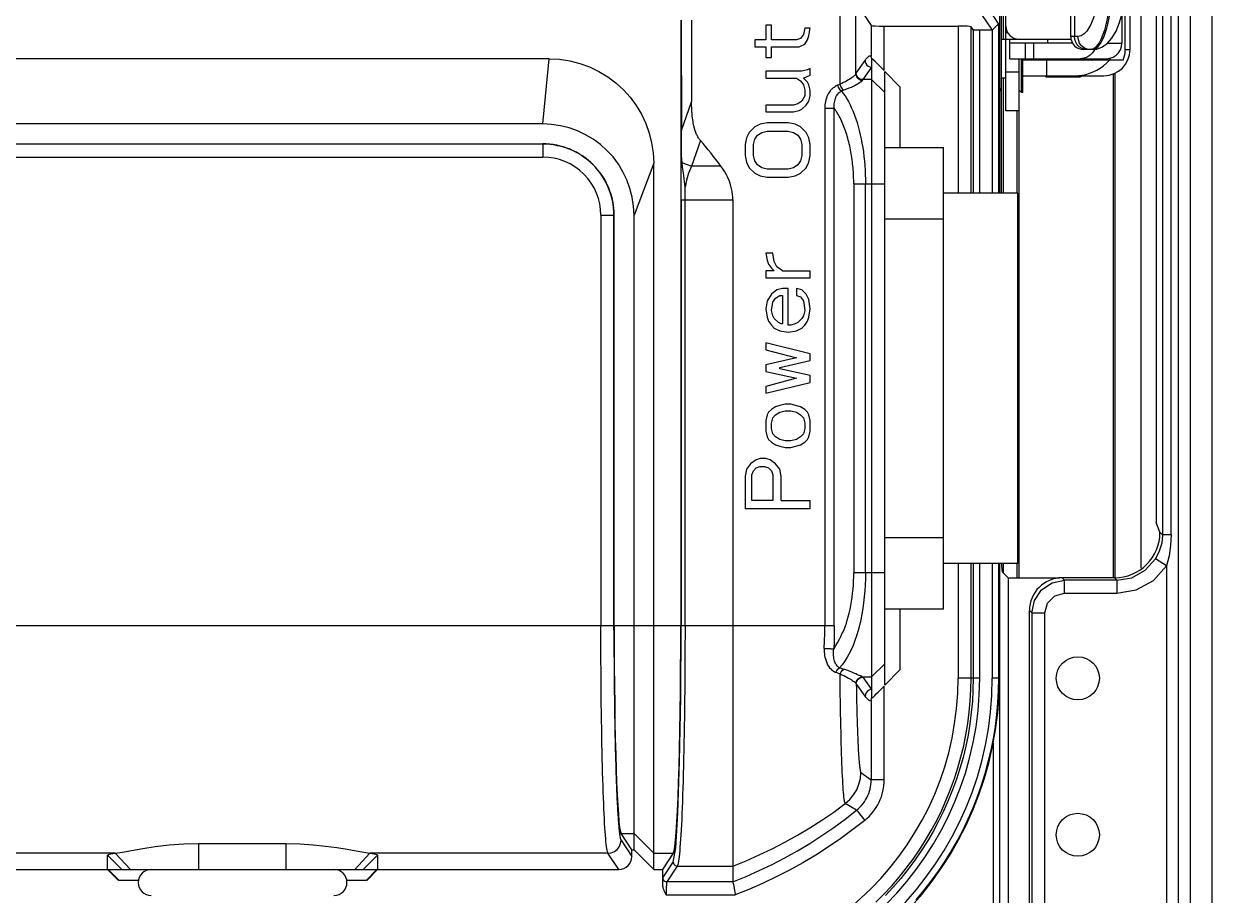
# Model space of a CAD drawing. Header units: millimetres. Extents: x -3132 to 28633, y 682 to 5849.
# Drawn here: x 23794.1 to 23885.2, y 4891.1 to 4957.9 of the extents above; entities that cross this region are included whole.
import ezdxf

# ---------------------------------------------------------------- set-up
doc = ezdxf.new("R2010")
doc.units = ezdxf.units.MM

# ---------------------------------------------------------------- blocks, each defined once
blk = doc.blocks.new('gf')
at = {"linetype": 'Continuous'}
for p, q in [((20080.509, 5019.862), (20080.509, 5447.259)), ((20081.425, 5018.821), (20081.425, 5447.259)), ((20083.092, 5019.82), (20083.092, 5447.259)), ((20054.561, 5432.418), (20054.561, 5125.971)), ((20055.786, 5126.778), (20055.787, 5399.762)), ((20077.651, 5088.886), (20077.651, 5156.371)), ((20067.287, 5123.934), (20067.287, 5152.934)), ((20078.792, 5152.97), (20078.792, 5092.379)), ((20079.28, 5152.97), (20079.28, 5091.445)), ((20079.936, 5091.445), (20079.936, 5152.97)), ((20076.426, 5128.634), (20076.426, 5148.234)), ((20072.249, 5129.634), (20072.249, 5147.234)), ((20072.546, 5147.234), (20072.546, 5129.634)), ((20066.792, 5132.669), (20066.792, 5117.634)), ((20067.098, 5129.434), (20067.098, 5132.669)), ((20066.738, 5130.596), (20065.919, 5131.826)), ((20066.931, 5132.434), (20066.931, 5117.634)), ((20076.792, 5128.634), (20076.792, 5131.634)), ((20042.37, 5130.88), (20042.37, 5084.451)), ((20042.409, 5130.88), (20042.421, 5122.443)), ((20043.195, 5130.88), (20043.195, 5124.62)), ((20056.398, 5131.325), (20056.959, 5130.485)), ((20065.419, 5131.325), (20066.231, 5130.129)), ((20076.17, 5131.363), (20076.17, 5129.134)), ((20049.314, 5130.518), (20048.888, 5130.518)), ((20048.888, 5130.518), (20048.888, 5129.372)), ((20049.314, 5129.372), (20049.314, 5130.518)), ((20051.867, 5130.309), (20051.76, 5129.788)), ((20051.867, 5130.309), (20052.292, 5130.309)), ((20052.186, 5129.684), (20052.292, 5130.309)), ((20056.959, 5130.485), (20056.959, 5128.137)), ((20057.958, 5130.434), (20063.617, 5130.434)), ((20057.958, 5127.021), (20057.958, 5130.434)), ((20063.617, 5130.434), (20063.617, 5117.634)), ((20064.775, 5130.146), (20064.616, 5130.384)), ((20064.616, 5117.634), (20064.616, 5130.384)), ((20064.775, 5130.146), (20064.775, 5117.634)), ((20065.008, 5130.124), (20064.969, 5130.125)), ((20065.048, 5130.123), (20065.008, 5130.124)), ((20065.091, 5130.122), (20065.048, 5130.123)), ((20065.136, 5130.121), (20065.091, 5130.122)), ((20065.182, 5130.12), (20065.136, 5130.121)), ((20065.228, 5130.12), (20065.182, 5130.12)), ((20066.231, 5130.12), (20065.228, 5130.12)), ((20065.275, 5117.634), (20065.275, 5130.12)), ((20066.287, 5130.184), (20066.231, 5130.129)), ((20066.231, 5130.129), (20066.233, 5117.634)), ((20066.341, 5130.238), (20066.287, 5130.184)), ((20066.394, 5130.289), (20066.341, 5130.238)), ((20066.443, 5130.337), (20066.394, 5130.289)), ((20066.489, 5130.381), (20066.443, 5130.337)), ((20066.53, 5130.42), (20066.489, 5130.381)), ((20066.567, 5130.455), (20066.53, 5130.42)), ((20066.739, 5117.634), (20066.739, 5130.596)), ((20067.287, 5129.934), (20067.428, 5129.934)), ((20048.888, 5129.372), (20048.037, 5129.372)), ((20048.037, 5129.372), (20048.037, 5128.851)), ((20051.228, 5129.372), (20049.314, 5129.372)), ((20051.548, 5129.476), (20051.228, 5129.372)), ((20051.441, 5128.851), (20051.867, 5129.059)), ((20051.76, 5129.788), (20051.548, 5129.476)), ((20051.867, 5129.059), (20052.079, 5129.372)), ((20052.079, 5129.372), (20052.186, 5129.684)), ((20066.937, 5129.434), (20072.267, 5129.434)), ((20067.587, 5127.934), (20067.587, 5129.434)), ((20072.39, 5129.134), (20067.587, 5129.134)), ((20068.787, 5127.934), (20068.787, 5129.134)), ((20069.393, 5129.134), (20069.393, 5127.934)), ((20070.476, 5129.434), (20070.476, 5129.134)), ((20072.805, 5129.634), (20072.249, 5129.634)), ((20075.077, 5129.134), (20076.17, 5129.134)), ((20048.037, 5128.851), (20048.888, 5128.851)), ((20048.888, 5128.851), (20048.888, 5128.018)), ((20048.888, 5128.018), (20049.314, 5128.018)), ((20049.314, 5128.851), (20051.441, 5128.851)), ((20049.314, 5128.018), (20049.314, 5128.851)), ((20073.885, 5128.634), (20073.249, 5128.634)), ((20073.48, 5128.634), (20073.272, 5128.659)), ((20073.992, 5128.703), (20073.739, 5128.634)), ((20076.426, 5128.634), (20076.792, 5128.634)), ((20032.292, 5127.934), (19985.292, 5127.934)), ((20031.792, 5122.934), (20032.292, 5127.934)), ((20052.292, 5127.184), (20052.079, 5127.08)), ((20052.292, 5126.663), (20052.292, 5127.184)), ((20055.808, 5126.832), (20056.493, 5127.798)), ((20056.992, 5127.299), (20056.308, 5126.333)), ((20056.992, 5127.968), (20056.992, 5078.901)), ((20067.587, 5127.934), (20074.985, 5127.934)), ((20068.287, 5123.934), (20068.287, 5127.934)), ((20068.487, 5125.334), (20068.487, 5127.934)), ((20068.587, 5125.334), (20068.587, 5127.934)), ((20076.261, 5127.834), (20068.587, 5127.834)), ((20070.407, 5126.634), (20070.407, 5127.834)), ((20070.476, 5127.934), (20070.476, 5127.834)), ((20072.876, 5127.934), (20072.876, 5127.834)), ((20075.241, 5127.964), (20075.241, 5127.834)), ((20051.654, 5126.976), (20048.888, 5126.976)), ((20048.888, 5126.976), (20048.888, 5126.455)), ((20048.888, 5126.455), (20051.228, 5126.455)), ((20051.228, 5126.455), (20051.548, 5126.247)), ((20051.548, 5126.247), (20051.76, 5125.934)), ((20052.079, 5127.08), (20051.654, 5126.976)), ((20051.76, 5126.455), (20052.292, 5126.663)), ((20052.079, 5126.143), (20051.76, 5126.455)), ((20056.992, 5126.333), (20056.308, 5126.333)), ((20057.992, 5125.334), (20056.992, 5126.333)), ((20059.153, 5125.791), (20057.992, 5126.954)), ((20057.992, 5079.915), (20057.992, 5126.954)), ((20067.287, 5126.434), (20066.937, 5126.434)), ((20067.098, 5117.634), (20067.098, 5126.434)), ((20067.287, 5126.934), (20068.287, 5126.934)), ((20068.587, 5126.634), (20074.792, 5126.634)), ((20070.376, 5126.534), (20072.976, 5126.534)), ((20075.512, 5126.781), (20075.512, 5088.138)), ((20075.655, 5088.138), (20075.655, 5126.83)), ((20051.76, 5125.934), (20051.867, 5125.518)), ((20051.867, 5125.518), (20051.867, 5125.101)), ((20052.186, 5125.934), (20052.079, 5126.143)), ((20052.292, 5125.518), (20052.186, 5125.934)), ((20052.292, 5125.101), (20052.292, 5125.518)), ((20054.386, 5125.906), (20054.561, 5125.971)), ((20054.856, 5125.522), (20054.679, 5125.461)), ((20059.153, 5125.791), (20059.153, 5121.134)), ((20066.792, 5125.934), (20066.809, 5125.452)), ((20066.809, 5117.634), (20066.809, 5125.452)), ((20068.487, 5125.334), (20068.288, 5125.535)), ((20068.587, 5125.334), (20068.487, 5125.334)), ((20042.421, 5122.443), (20043.195, 5124.62)), ((20051.016, 5124.372), (20048.888, 5124.372)), ((20048.888, 5124.372), (20048.888, 5123.851)), ((20051.335, 5124.476), (20051.016, 5124.372)), ((20051.654, 5124.684), (20051.335, 5124.476)), ((20051.867, 5125.101), (20051.654, 5124.684)), ((20051.654, 5124.059), (20051.973, 5124.372)), ((20051.973, 5124.372), (20052.186, 5124.684)), ((20052.186, 5124.684), (20052.292, 5125.101)), ((20048.888, 5123.851), (20051.016, 5123.851)), ((20051.016, 5123.851), (20051.441, 5123.955)), ((20051.441, 5123.955), (20051.654, 5124.059)), ((20053.401, 5124.141), (20054.131, 5124.141)), ((20053.401, 5124.141), (20053.401, 5084.451)), ((20054.131, 5084.451), (20054.131, 5124.141)), ((20068.287, 5123.934), (20067.287, 5123.934)), ((20068.152, 5117.634), (20068.152, 5123.934)), ((20068.286, 5088.099), (20068.286, 5123.934)), ((20031.792, 5122.934), (19985.792, 5122.934)), ((20048.037, 5122.705), (20047.611, 5122.288)), ((20048.462, 5122.913), (20048.037, 5122.705)), ((20048.994, 5123.018), (20048.462, 5122.913)), ((20050.59, 5123.018), (20048.994, 5123.018)), ((20051.122, 5122.913), (20050.59, 5123.018)), ((20051.548, 5122.705), (20051.122, 5122.913)), ((20051.973, 5122.288), (20051.548, 5122.705)), ((20043.876, 5121.655), (20043.184, 5119.706)), ((20047.399, 5121.872), (20047.292, 5121.351)), ((20047.611, 5122.288), (20047.399, 5121.872)), ((20047.931, 5121.351), (20048.037, 5121.768)), ((20048.037, 5121.768), (20048.25, 5122.08)), ((20048.25, 5122.08), (20048.569, 5122.288)), ((20048.569, 5122.288), (20048.994, 5122.393)), ((20048.994, 5122.393), (20050.59, 5122.393)), ((20050.59, 5122.393), (20051.016, 5122.288)), ((20051.016, 5122.288), (20051.335, 5122.08)), ((20051.335, 5122.08), (20051.548, 5121.768)), ((20051.548, 5121.768), (20051.654, 5121.351)), ((20052.186, 5121.872), (20051.973, 5122.288)), ((20052.292, 5121.351), (20052.186, 5121.872)), ((20031.792, 5121.388), (19985.792, 5121.388)), ((20031.792, 5121.407), (20031.792, 5120.388)), ((20047.292, 5121.351), (20047.292, 5120.518)), ((20047.931, 5120.518), (20047.931, 5121.351)), ((20051.654, 5121.351), (20051.654, 5120.518)), ((20052.292, 5120.518), (20052.292, 5121.351)), ((20057.992, 5121.134), (20062.492, 5121.134)), ((20062.492, 5085.734), (20062.492, 5121.134)), ((19985.792, 5120.388), (20031.792, 5120.388)), ((20040.292, 5119.934), (20038.792, 5115.934)), ((20040.292, 5065.779), (20040.292, 5119.934)), ((20047.292, 5120.518), (20047.399, 5119.997)), ((20047.399, 5119.997), (20047.611, 5119.58)), ((20048.037, 5120.101), (20047.931, 5120.518)), ((20048.25, 5119.788), (20048.037, 5120.101)), ((20051.548, 5120.101), (20051.335, 5119.788)), ((20051.654, 5120.518), (20051.548, 5120.101)), ((20051.973, 5119.58), (20052.186, 5119.997)), ((20052.186, 5119.997), (20052.292, 5120.518)), ((20045.445, 5119.706), (20043.184, 5119.706)), ((20047.611, 5119.58), (20048.037, 5119.163)), ((20048.037, 5119.163), (20048.462, 5118.955)), ((20048.569, 5119.58), (20048.25, 5119.788)), ((20048.462, 5118.955), (20048.994, 5118.851)), ((20048.994, 5119.476), (20048.569, 5119.58)), ((20050.59, 5119.476), (20048.994, 5119.476)), ((20051.016, 5119.58), (20050.59, 5119.476)), ((20050.59, 5118.851), (20051.122, 5118.955)), ((20051.335, 5119.788), (20051.016, 5119.58)), ((20051.122, 5118.955), (20051.548, 5119.163)), ((20051.548, 5119.163), (20051.973, 5119.58)), ((20048.994, 5118.851), (20050.59, 5118.851)), ((20055.621, 5118.343), (20057.992, 5118.343)), ((20055.621, 5118.343), (20055.621, 5088.526)), ((20056.521, 5088.526), (20056.521, 5118.343)), ((20042.394, 5117.118), (20046.356, 5117.118)), ((20042.394, 5117.118), (20042.394, 5084.451)), ((20042.694, 5084.451), (20042.694, 5117.118)), ((20046.356, 5117.118), (20046.356, 5064.827)), ((20068.192, 5117.634), (20062.492, 5117.634)), ((20068.192, 5089.234), (20068.192, 5117.634)), ((20036.246, 5115.934), (20037.246, 5115.934)), ((20036.246, 5115.934), (20036.246, 5084.451)), ((20037.246, 5115.934), (20037.264, 5115.934)), ((20037.246, 5084.13), (20037.246, 5115.934)), ((20037.264, 5084.451), (20037.264, 5115.934)), ((20038.792, 5067.281), (20038.792, 5115.934)), ((20062.492, 5115.634), (20057.992, 5115.634)), ((20049.42, 5113.018), (20048.888, 5113.018)), ((20048.888, 5113.018), (20048.994, 5112.497)), ((20049.526, 5112.393), (20049.42, 5113.018)), ((20049.526, 5111.663), (20048.888, 5111.663)), ((20048.888, 5111.663), (20048.888, 5111.143)), ((20048.994, 5112.497), (20049.101, 5112.184)), ((20049.101, 5112.184), (20049.314, 5111.872)), ((20049.314, 5111.872), (20049.526, 5111.663)), ((20049.739, 5111.976), (20049.526, 5112.393)), ((20050.165, 5111.663), (20049.739, 5111.976)), ((20050.165, 5111.663), (20052.292, 5111.663)), ((20052.292, 5111.143), (20052.292, 5111.663)), ((20048.888, 5111.143), (20052.292, 5111.143)), ((20049.314, 5109.893), (20048.994, 5109.372)), ((20049.739, 5110.205), (20049.314, 5109.893)), ((20049.633, 5109.58), (20049.952, 5109.788)), ((20050.165, 5110.309), (20049.739, 5110.205)), ((20049.952, 5109.788), (20050.165, 5109.788)), ((20050.59, 5110.309), (20050.165, 5110.309)), ((20050.165, 5109.788), (20050.165, 5107.601)), ((20050.59, 5107.497), (20050.59, 5110.309)), ((20051.654, 5110.205), (20051.228, 5110.309)), ((20051.228, 5110.309), (20051.228, 5109.788)), ((20051.228, 5109.788), (20051.548, 5109.684)), ((20051.973, 5109.893), (20051.654, 5110.205)), ((20052.186, 5109.476), (20051.973, 5109.893)), ((20048.994, 5109.372), (20048.888, 5108.747)), ((20049.314, 5108.643), (20049.42, 5109.268)), ((20049.42, 5109.268), (20049.633, 5109.58)), ((20051.548, 5109.684), (20051.76, 5109.372)), ((20051.76, 5109.372), (20051.867, 5108.643)), ((20052.292, 5108.747), (20052.186, 5109.476)), ((20048.888, 5108.747), (20048.994, 5108.122)), ((20048.994, 5108.122), (20049.101, 5107.809)), ((20049.42, 5108.226), (20049.314, 5108.643)), ((20049.526, 5108.018), (20049.42, 5108.226)), ((20049.845, 5107.705), (20049.526, 5108.018)), ((20051.654, 5108.018), (20051.335, 5107.705)), ((20051.76, 5108.226), (20051.654, 5108.018)), ((20051.867, 5108.643), (20051.76, 5108.226)), ((20052.079, 5107.809), (20052.186, 5108.122)), ((20052.186, 5108.122), (20052.292, 5108.747)), ((20049.101, 5107.809), (20049.314, 5107.497)), ((20049.314, 5107.497), (20049.526, 5107.288)), ((20049.526, 5107.288), (20049.952, 5107.08)), ((20050.058, 5107.601), (20049.845, 5107.705)), ((20049.952, 5107.08), (20050.59, 5106.976)), ((20050.165, 5107.601), (20050.058, 5107.601)), ((20050.803, 5107.497), (20050.59, 5107.497)), ((20050.59, 5106.976), (20051.228, 5107.08)), ((20051.122, 5107.601), (20050.803, 5107.497)), ((20051.335, 5107.705), (20051.122, 5107.601)), ((20051.228, 5107.08), (20051.654, 5107.288)), ((20051.654, 5107.288), (20051.867, 5107.497)), ((20051.867, 5107.497), (20052.079, 5107.809)), ((20052.292, 5105.309), (20048.888, 5106.143)), ((20048.888, 5106.143), (20048.888, 5105.622)), ((20048.888, 5105.622), (20051.228, 5104.997)), ((20052.292, 5104.788), (20052.292, 5105.309)), ((20051.228, 5104.997), (20048.888, 5104.476)), ((20048.888, 5104.476), (20048.888, 5103.955)), ((20049.952, 5104.268), (20052.292, 5104.788)), ((20048.888, 5103.955), (20051.228, 5103.434)), ((20051.228, 5103.434), (20048.888, 5102.809)), ((20049.952, 5104.163), (20049.952, 5104.268)), ((20052.292, 5103.643), (20049.952, 5104.163)), ((20052.292, 5103.122), (20052.292, 5103.643)), ((20048.888, 5102.288), (20052.292, 5103.122)), ((20048.888, 5102.809), (20048.888, 5102.288)), ((20049.101, 5100.83), (20048.994, 5100.622)), ((20049.314, 5101.038), (20049.101, 5100.83)), ((20049.633, 5101.247), (20049.314, 5101.038)), ((20049.952, 5101.351), (20049.633, 5101.247)), ((20049.633, 5100.622), (20049.952, 5100.83)), ((20050.377, 5101.455), (20049.952, 5101.351)), ((20049.952, 5100.83), (20050.377, 5100.934)), ((20050.803, 5101.455), (20050.377, 5101.455)), ((20050.377, 5100.934), (20050.803, 5100.934)), ((20051.548, 5101.247), (20050.803, 5101.455)), ((20050.803, 5100.934), (20051.228, 5100.83)), ((20051.228, 5100.83), (20051.548, 5100.622)), ((20051.867, 5101.038), (20051.548, 5101.247)), ((20052.079, 5100.83), (20051.867, 5101.038)), ((20052.186, 5100.622), (20052.079, 5100.83)), ((20048.994, 5100.622), (20048.888, 5100.205)), ((20048.888, 5100.205), (20048.888, 5099.372)), ((20049.314, 5099.997), (20049.42, 5100.413)), ((20049.314, 5099.58), (20049.314, 5099.997)), ((20049.42, 5100.413), (20049.633, 5100.622)), ((20051.548, 5100.622), (20051.76, 5100.413)), ((20051.76, 5100.413), (20051.867, 5099.997)), ((20051.867, 5099.997), (20051.867, 5099.58)), ((20052.292, 5100.205), (20052.186, 5100.622)), ((20052.292, 5099.372), (20052.292, 5100.205)), ((20048.888, 5099.372), (20048.994, 5098.955)), ((20048.994, 5098.955), (20049.101, 5098.747)), ((20049.42, 5099.163), (20049.314, 5099.58)), ((20049.633, 5098.955), (20049.42, 5099.163)), ((20049.952, 5098.747), (20049.633, 5098.955)), ((20051.548, 5098.955), (20051.228, 5098.747)), ((20051.76, 5099.163), (20051.548, 5098.955)), ((20051.867, 5099.58), (20051.76, 5099.163)), ((20052.079, 5098.747), (20052.186, 5098.955)), ((20052.186, 5098.955), (20052.292, 5099.372)), ((20049.101, 5098.747), (20049.314, 5098.538)), ((20049.314, 5098.538), (20049.633, 5098.33)), ((20049.633, 5098.33), (20049.952, 5098.226)), ((20050.377, 5098.643), (20049.952, 5098.747)), ((20049.952, 5098.226), (20050.377, 5098.122)), ((20050.803, 5098.643), (20050.377, 5098.643)), ((20050.377, 5098.122), (20050.803, 5098.122)), ((20051.228, 5098.747), (20050.803, 5098.643)), ((20050.803, 5098.122), (20051.548, 5098.33)), ((20051.548, 5098.33), (20051.867, 5098.538)), ((20051.867, 5098.538), (20052.079, 5098.747)), ((20048.143, 5097.184), (20047.718, 5096.872)), ((20048.462, 5097.288), (20048.143, 5097.184)), ((20048.888, 5097.288), (20048.462, 5097.288)), ((20049.207, 5097.184), (20048.888, 5097.288)), ((20049.633, 5096.872), (20049.207, 5097.184)), ((20047.399, 5096.455), (20047.292, 5095.934)), ((20047.718, 5096.872), (20047.399, 5096.455)), ((20047.824, 5096.038), (20047.931, 5096.351)), ((20047.931, 5096.351), (20048.143, 5096.559)), ((20048.143, 5096.559), (20048.462, 5096.663)), ((20048.462, 5096.663), (20048.782, 5096.663)), ((20048.782, 5096.663), (20049.101, 5096.559)), ((20049.101, 5096.559), (20049.314, 5096.351)), ((20049.314, 5096.351), (20049.42, 5096.038)), ((20049.952, 5096.455), (20049.633, 5096.872)), ((20050.058, 5095.934), (20049.952, 5096.455)), ((20047.292, 5095.934), (20047.292, 5093.434)), ((20047.824, 5094.059), (20047.824, 5096.038)), ((20049.42, 5096.038), (20049.42, 5094.059)), ((20050.058, 5094.059), (20050.058, 5095.934)), ((20052.292, 5093.434), (20047.292, 5093.434)), ((20049.42, 5094.059), (20047.824, 5094.059)), ((20050.058, 5094.059), (20052.292, 5094.059)), ((20052.292, 5093.434), (20052.292, 5094.059)), ((20079.089, 5091.635), (20078.792, 5092.379)), ((20079.28, 5091.445), (20079.089, 5091.635)), ((20057.992, 5091.234), (20062.492, 5091.234)), ((20079.936, 5091.445), (20079.28, 5091.445)), ((20068.192, 5089.234), (20062.492, 5089.234)), ((20063.617, 5089.234), (20063.617, 5080.434)), ((20064.616, 5080.434), (20064.616, 5089.234)), ((20064.775, 5089.234), (20064.775, 5080.434)), ((20065.275, 5080.434), (20065.275, 5089.234)), ((20066.238, 5089.234), (20066.24, 5080.434)), ((20066.74, 5080.434), (20066.739, 5089.234)), ((20066.792, 5089.234), (20066.792, 5080.434)), ((20066.809, 5048.127), (20066.809, 5089.234)), ((20067.098, 5088.491), (20067.098, 5089.234)), ((20068.152, 5088.099), (20068.152, 5089.234)), ((20079.592, 5089.066), (20078.745, 5089.595)), ((20079.592, 5089.066), (20079.592, 5018.863)), ((20057.992, 5088.526), (20055.621, 5088.526)), ((20066.99, 5088.6), (20067.491, 5088.099)), ((20071.395, 5088.099), (20067.491, 5088.099)), ((20067.491, 5061.752), (20067.491, 5088.099)), ((20075.591, 5088.138), (20071.587, 5088.138)), ((20071.774, 5087.951), (20071.587, 5088.138)), ((20075.778, 5087.951), (20071.774, 5087.951)), ((20071.774, 5086.952), (20071.774, 5087.951)), ((20075.591, 5088.138), (20075.778, 5087.951)), ((20075.778, 5087.951), (20075.778, 5086.952)), ((20071.774, 5086.952), (20075.778, 5086.952)), ((20062.492, 5085.734), (20057.992, 5085.734)), ((20059.153, 5085.734), (20059.153, 5081.077)), ((20069.089, 5085.639), (20069.275, 5085.453)), ((20069.089, 5062.091), (20069.089, 5085.639)), ((20069.275, 5085.453), (20070.275, 5085.453)), ((20069.275, 5085.453), (20069.275, 5019.93)), ((20070.275, 5018.863), (20070.275, 5085.453)), ((20037.246, 5084.451), (19980.339, 5084.451)), ((20042.37, 5084.451), (20037.264, 5084.451)), ((20054.131, 5084.451), (20042.394, 5084.451)), ((20057.992, 5081.534), (20056.992, 5080.536)), ((20057.992, 5079.915), (20059.153, 5081.077)), ((20056.493, 5079.069), (20055.818, 5080.022)), ((20055.818, 5080.022), (20055.825, 5079.588)), ((20056.299, 5080.536), (20056.261, 5080.553)), ((20056.299, 5080.536), (20056.992, 5080.536)), ((20056.318, 5080.522), (20056.992, 5079.569)), ((20057.958, 5072.653), (20057.958, 5079.831)), ((20065.275, 5080.434), (20063.617, 5080.434)), ((20066.792, 5080.434), (20066.24, 5080.434)), ((20055.825, 5079.588), (20055.833, 5079.158)), ((20056.959, 5078.731), (20056.959, 5072.65)), ((20066.309, 5075.467), (20066.309, 5048.127)), ((20056.168, 5073.223), (20056.959, 5072.65)), ((20057.958, 5072.653), (20057.09, 5072.653)), ((20055.838, 5070.316), (20054.975, 5070.83)), ((20055.9, 5070.242), (20056.051, 5070.055)), ((20056.051, 5070.055), (20056.268, 5069.786)), ((20056.268, 5069.786), (20056.366, 5069.664)), ((20037.79, 5068.026), (20038.621, 5066.779)), ((20037.792, 5068.525), (20038.792, 5068.525)), ((20038.621, 5067.281), (20037.792, 5068.525)), ((20038.792, 5068.525), (20040.292, 5067.027)), ((19999.032, 5067.027), (19980.794, 5067.027)), ((20000.2, 5065.779), (19999.032, 5067.027)), ((20005.442, 5067.766), (20012.142, 5067.766)), ((20005.442, 5065.779), (20005.442, 5067.766)), ((20012.142, 5065.779), (20012.142, 5067.766)), ((20017.385, 5065.779), (20018.553, 5067.027)), ((20036.791, 5067.027), (20018.553, 5067.027)), ((20037.622, 5065.779), (20036.791, 5067.027)), ((20038.621, 5067.281), (20038.792, 5067.281)), ((20038.621, 5066.779), (20038.621, 5067.281)), ((20040.292, 5065.779), (20038.792, 5067.281)), ((20040.292, 5067.027), (20041.792, 5067.027)), ((20041.792, 5067.027), (20040.961, 5065.779)), ((19999.544, 5065.779), (19998.442, 5066.88)), ((19998.442, 5065.779), (19998.442, 5066.88)), ((20018.04, 5065.779), (20019.142, 5066.88)), ((20019.142, 5066.88), (20019.142, 5065.779)), ((20040.994, 5065.127), (20041.794, 5066.328)), ((19979.962, 5065.778), (19998.442, 5065.779)), ((19998.442, 5065.779), (19999.283, 5064.937)), ((19998.495, 5065.779), (20019.09, 5065.779)), ((19999.335, 5064.937), (19998.495, 5065.779)), ((20018.249, 5064.937), (20019.09, 5065.779)), ((20018.302, 5064.937), (20019.142, 5065.779)), ((20019.142, 5065.779), (20037.622, 5065.779)), ((20040.292, 5065.779), (20040.961, 5065.779)), ((20040.961, 5065.779), (20040.961, 5064.647)), ((20042.094, 5066.028), (20041.293, 5064.827)), ((20042.094, 5066.028), (20046.356, 5066.028)), ((20000.792, 5064.937), (19999.335, 5064.937)), ((20018.249, 5064.937), (20016.792, 5064.937)), ((20046.356, 5064.827), (20041.293, 5064.827)), ((20046.36, 5064.808), (20046.368, 5064.766)), ((20046.368, 5064.766), (20046.38, 5064.702)), ((20046.38, 5064.702), (20046.396, 5064.618)), ((20046.396, 5064.618), (20046.476, 5064.187)), ((20041.25, 5063.829), (20046.526, 5063.822))]:
    blk.add_line(p, q, dxfattribs=at)
for points in [[(20074.334, 5133.634), (20074.327, 5133.249), (20074.308, 5132.895), (20074.278, 5132.557), (20074.238, 5132.235), (20074.187, 5131.925), (20074.128, 5131.627), (20074.059, 5131.347), (20073.982, 5131.081), (20073.892, 5130.821), (20073.783, 5130.56), (20073.649, 5130.299), (20073.485, 5130.051), (20073.287, 5129.838), (20073.058, 5129.689), (20072.805, 5129.634)], [(20073.884, 5128.634), (20074.129, 5128.699), (20074.342, 5128.865), (20074.527, 5129.098), (20074.682, 5129.37), (20074.812, 5129.661), (20074.921, 5129.96), (20075.014, 5130.268), (20075.097, 5130.593), (20075.172, 5130.942), (20075.238, 5131.313), (20075.294, 5131.704), (20075.34, 5132.114), (20075.377, 5132.558), (20075.403, 5133.058), (20075.413, 5133.634)], [(20073.885, 5128.634), (20074.256, 5128.678), (20074.681, 5128.844), (20075.07, 5129.127), (20075.411, 5129.515), (20075.724, 5130.044), (20075.99, 5130.703), (20076.183, 5131.412), (20076.314, 5132.152), (20076.39, 5132.912), (20076.413, 5133.634)], [(20075.268, 5133.634), (20075.261, 5133.153), (20075.242, 5132.71), (20075.212, 5132.288), (20075.172, 5131.885), (20075.122, 5131.497), (20075.062, 5131.126), (20074.993, 5130.775), (20074.916, 5130.442), (20074.826, 5130.117), (20074.717, 5129.791), (20074.583, 5129.465), (20074.419, 5129.156), (20074.221, 5128.889), (20073.992, 5128.703)], [(20064.969, 5130.125), (20064.933, 5130.127), (20064.916, 5130.128), (20064.9, 5130.129), (20064.885, 5130.13), (20064.871, 5130.131), (20064.858, 5130.132), (20064.845, 5130.133), (20064.834, 5130.134), (20064.823, 5130.135), (20064.813, 5130.136), (20064.805, 5130.137), (20064.797, 5130.138), (20064.791, 5130.139), (20064.786, 5130.141), (20064.781, 5130.142), (20064.778, 5130.143), (20064.776, 5130.144), (20064.775, 5130.146)], [(20066.738, 5130.596), (20066.737, 5130.596), (20066.735, 5130.595), (20066.733, 5130.594), (20066.729, 5130.593), (20066.725, 5130.59), (20066.72, 5130.587), (20066.715, 5130.583), (20066.709, 5130.578), (20066.702, 5130.573), (20066.694, 5130.567), (20066.685, 5130.56), (20066.676, 5130.552), (20066.666, 5130.543), (20066.655, 5130.533), (20066.643, 5130.523), (20066.63, 5130.511), (20066.616, 5130.499), (20066.601, 5130.485), (20066.567, 5130.455)], [(20073.272, 5128.659), (20073.075, 5128.733), (20072.898, 5128.852), (20072.75, 5129.011), (20072.638, 5129.2), (20072.569, 5129.412), (20072.546, 5129.634)], [(20073.739, 5128.634), (20073.497, 5128.668), (20073.272, 5128.768), (20073.078, 5128.927), (20072.93, 5129.134), (20072.837, 5129.375), (20072.805, 5129.634)], [(20074.985, 5127.934), (20075.25, 5127.965), (20075.5, 5128.054), (20075.724, 5128.196), (20075.911, 5128.386), (20076.052, 5128.612), (20076.14, 5128.866), (20076.17, 5129.134)], [(20056.493, 5127.798), (20056.56, 5127.893), (20056.619, 5127.968), (20056.67, 5128.025), (20056.715, 5128.068), (20056.754, 5128.101), (20056.788, 5128.126), (20056.818, 5128.144), (20056.845, 5128.157), (20056.87, 5128.164), (20056.893, 5128.166), (20056.913, 5128.164), (20056.93, 5128.158), (20056.945, 5128.149), (20056.959, 5128.137)], [(20056.992, 5127.968), (20056.975, 5128.024), (20056.964, 5128.081), (20056.959, 5128.137)], [(20074.082, 5128.658), (20074.066, 5128.612), (20073.925, 5128.386), (20073.738, 5128.196), (20073.514, 5128.054), (20073.264, 5127.965), (20072.999, 5127.934)], [(20076.261, 5127.834), (20076.352, 5128.092), (20076.408, 5128.361), (20076.426, 5128.634)], [(20032.292, 5127.934), (20033.085, 5127.892), (20033.87, 5127.77), (20034.64, 5127.572), (20035.387, 5127.3), (20036.097, 5126.962), (20036.771, 5126.557), (20037.401, 5126.089), (20037.979, 5125.56), (20038.498, 5124.98), (20038.957, 5124.35), (20039.353, 5123.677), (20039.683, 5122.97), (20039.944, 5122.236), (20040.135, 5121.481), (20040.252, 5120.711), (20040.292, 5119.934)], [(20056.493, 5127.798), (20056.509, 5127.673), (20056.556, 5127.556), (20056.633, 5127.452), (20056.735, 5127.371), (20056.859, 5127.317), (20056.992, 5127.299)], [(20057.966, 5127.029), (20057.68, 5127.314), (20057.437, 5127.552), (20057.237, 5127.745), (20057.086, 5127.886), (20056.992, 5127.968)], [(20072.612, 5126.634), (20072.867, 5126.645), (20073.131, 5126.678), (20073.403, 5126.735), (20073.68, 5126.816), (20073.96, 5126.924), (20074.237, 5127.057), (20074.508, 5127.217), (20074.768, 5127.401), (20075.01, 5127.607), (20075.231, 5127.834)], [(20073.38, 5127.934), (20073.429, 5127.899), (20073.538, 5127.85), (20073.644, 5127.834)], [(20055.786, 5126.778), (20055.776, 5126.752), (20055.756, 5126.721), (20055.726, 5126.684), (20055.686, 5126.643), (20055.635, 5126.596), (20055.574, 5126.546), (20055.501, 5126.49), (20055.418, 5126.431), (20055.324, 5126.369), (20055.219, 5126.305), (20055.105, 5126.238), (20054.981, 5126.171), (20054.848, 5126.103), (20054.708, 5126.036), (20054.561, 5125.971)], [(20056.286, 5126.282), (20056.271, 5126.252), (20056.241, 5126.217), (20056.195, 5126.175), (20056.133, 5126.128), (20056.055, 5126.075), (20055.96, 5126.016), (20055.849, 5125.952), (20055.721, 5125.884), (20055.577, 5125.813), (20055.417, 5125.74), (20055.243, 5125.666), (20055.056, 5125.593), (20054.856, 5125.522)], [(20055.786, 5126.778), (20055.794, 5126.801), (20055.801, 5126.819), (20055.808, 5126.832)], [(20055.786, 5126.778), (20055.789, 5126.732), (20055.795, 5126.687), (20055.806, 5126.642), (20055.821, 5126.599), (20055.84, 5126.557), (20055.862, 5126.517), (20055.888, 5126.479), (20055.918, 5126.444), (20055.95, 5126.412), (20055.986, 5126.383), (20056.024, 5126.357), (20056.064, 5126.334), (20056.106, 5126.316), (20056.15, 5126.301), (20056.195, 5126.29), (20056.24, 5126.284), (20056.286, 5126.282)], [(20056.308, 5126.333), (20056.182, 5126.349), (20056.065, 5126.396), (20055.96, 5126.474), (20055.88, 5126.576), (20055.827, 5126.699), (20055.808, 5126.832)], [(20056.308, 5126.333), (20056.301, 5126.321), (20056.293, 5126.304), (20056.286, 5126.282)], [(20054.386, 5125.906), (20054.287, 5125.851), (20054.198, 5125.794), (20054.121, 5125.74), (20054.054, 5125.69), (20053.994, 5125.645), (20053.943, 5125.603), (20053.899, 5125.563), (20053.86, 5125.519), (20053.818, 5125.466), (20053.773, 5125.404), (20053.725, 5125.33), (20053.674, 5125.244), (20053.621, 5125.142), (20053.571, 5125.028), (20053.525, 5124.908), (20053.486, 5124.783), (20053.455, 5124.655), (20053.43, 5124.526), (20053.413, 5124.397), (20053.404, 5124.268), (20053.401, 5124.141)], [(20054.131, 5124.141), (20054.124, 5124.255), (20054.125, 5124.369), (20054.131, 5124.481), (20054.144, 5124.588), (20054.163, 5124.692), (20054.187, 5124.792), (20054.216, 5124.886), (20054.249, 5124.972), (20054.286, 5125.052), (20054.327, 5125.127), (20054.371, 5125.194), (20054.417, 5125.255), (20054.466, 5125.309), (20054.517, 5125.356), (20054.57, 5125.398), (20054.624, 5125.433), (20054.679, 5125.461)], [(20054.386, 5125.906), (20054.457, 5125.715), (20054.567, 5125.553), (20054.679, 5125.461)], [(20054.561, 5125.971), (20054.63, 5125.779), (20054.74, 5125.617), (20054.856, 5125.522)], [(20054.679, 5125.461), (20054.821, 5125.28), (20054.959, 5125.083), (20055.093, 5124.87), (20055.222, 5124.643), (20055.345, 5124.403), (20055.463, 5124.151), (20055.575, 5123.887), (20055.682, 5123.612), (20055.783, 5123.327), (20055.877, 5123.033), (20055.965, 5122.733), (20056.046, 5122.427), (20056.121, 5122.112), (20056.19, 5121.789), (20056.253, 5121.459), (20056.309, 5121.123), (20056.359, 5120.784), (20056.403, 5120.44), (20056.439, 5120.093), (20056.469, 5119.744), (20056.492, 5119.393), (20056.509, 5119.041), (20056.518, 5118.691), (20056.521, 5118.343)], [(20043.876, 5121.655), (20043.844, 5121.693), (20043.812, 5121.735), (20043.779, 5121.78), (20043.747, 5121.828), (20043.714, 5121.88), (20043.682, 5121.935), (20043.649, 5121.996), (20043.616, 5122.063), (20043.582, 5122.136), (20043.551, 5122.211), (20043.523, 5122.282), (20043.498, 5122.348), (20043.477, 5122.411), (20043.458, 5122.471), (20043.44, 5122.529), (20043.423, 5122.588), (20043.406, 5122.651), (20043.388, 5122.721), (20043.369, 5122.802), (20043.349, 5122.894), (20043.328, 5122.997), (20043.307, 5123.112), (20043.287, 5123.241), (20043.267, 5123.385), (20043.248, 5123.546), (20043.23, 5123.727), (20043.216, 5123.925), (20043.205, 5124.141), (20043.197, 5124.373), (20043.195, 5124.62)], [(20055.621, 5118.343), (20055.62, 5118.494), (20055.618, 5118.647), (20055.614, 5118.8), (20055.608, 5118.954), (20055.601, 5119.109), (20055.592, 5119.264), (20055.581, 5119.419), (20055.568, 5119.575), (20055.554, 5119.73), (20055.537, 5119.885), (20055.52, 5120.04), (20055.5, 5120.195), (20055.478, 5120.349), (20055.455, 5120.503), (20055.43, 5120.656), (20055.403, 5120.808), (20055.374, 5120.96), (20055.344, 5121.111), (20055.312, 5121.261), (20055.278, 5121.409), (20055.242, 5121.556), (20055.205, 5121.701), (20055.166, 5121.845), (20055.125, 5121.987), (20055.083, 5122.127), (20055.039, 5122.265), (20054.993, 5122.402), (20054.946, 5122.537), (20054.897, 5122.669), (20054.846, 5122.8), (20054.794, 5122.928), (20054.74, 5123.054), (20054.684, 5123.177), (20054.628, 5123.297), (20054.57, 5123.415), (20054.51, 5123.529), (20054.45, 5123.64), (20054.388, 5123.747), (20054.325, 5123.851), (20054.261, 5123.952), (20054.196, 5124.048), (20054.131, 5124.141)], [(20038.792, 5115.934), (20038.755, 5116.628), (20038.649, 5117.315), (20038.475, 5117.989), (20038.237, 5118.643), (20037.941, 5119.264), (20037.587, 5119.853), (20037.177, 5120.404), (20036.715, 5120.91), (20036.207, 5121.364), (20035.656, 5121.766), (20035.068, 5122.112), (20034.448, 5122.401), (20033.806, 5122.63), (20033.145, 5122.797), (20032.472, 5122.899), (20031.792, 5122.934)], [(20037.246, 5115.934), (20037.239, 5116.216), (20037.216, 5116.499), (20037.18, 5116.781), (20037.128, 5117.061), (20037.062, 5117.339), (20036.981, 5117.613), (20036.886, 5117.883), (20036.777, 5118.147), (20036.654, 5118.405), (20036.518, 5118.656), (20036.369, 5118.9), (20036.207, 5119.135), (20036.034, 5119.362), (20035.848, 5119.58), (20035.652, 5119.787), (20035.444, 5119.984), (20035.227, 5120.17), (20035.001, 5120.344), (20034.765, 5120.506), (20034.522, 5120.656), (20034.271, 5120.792), (20034.013, 5120.915), (20033.749, 5121.025), (20033.479, 5121.12), (20033.205, 5121.202), (20032.927, 5121.268), (20032.646, 5121.321), (20032.363, 5121.358), (20032.078, 5121.38), (20031.792, 5121.388)], [(20042.394, 5117.118), (20042.395, 5117.599), (20042.396, 5118.076), (20042.398, 5118.548), (20042.401, 5119.012), (20042.404, 5119.469), (20042.408, 5119.916), (20042.413, 5120.351), (20042.418, 5120.775)], [(20042.469, 5119.973), (20042.442, 5120.243), (20042.424, 5120.511), (20042.418, 5120.775)], [(20042.469, 5119.973), (20042.703, 5119.879), (20042.942, 5119.789), (20043.184, 5119.706)], [(20042.593, 5119.011), (20042.512, 5119.615), (20042.469, 5119.973)], [(20042.696, 5118.083), (20042.675, 5118.294), (20042.654, 5118.516), (20042.626, 5118.752), (20042.593, 5119.011)], [(20043.184, 5119.706), (20042.969, 5119.164), (20042.807, 5118.622), (20042.696, 5118.083)], [(20046.356, 5117.118), (20046.351, 5117.327), (20046.334, 5117.536), (20046.306, 5117.746), (20046.265, 5117.958), (20046.213, 5118.171), (20046.147, 5118.386), (20046.068, 5118.603), (20045.975, 5118.822), (20045.866, 5119.042), (20045.742, 5119.263), (20045.602, 5119.484), (20045.445, 5119.706)], [(20042.694, 5117.118), (20042.695, 5117.439), (20042.695, 5117.761), (20042.696, 5118.083)], [(20079.28, 5091.445), (20079.219, 5090.799), (20079.037, 5090.175), (20078.745, 5089.595)], [(20079.936, 5091.445), (20079.896, 5090.609), (20079.781, 5089.814), (20079.592, 5089.066)], [(20066.945, 5089.234), (20066.949, 5089.14), (20066.969, 5088.754), (20066.99, 5088.6)], [(20075.778, 5087.951), (20076.937, 5088.148), (20077.964, 5088.718), (20078.745, 5089.595)], [(20075.778, 5086.952), (20077.267, 5087.206), (20078.589, 5087.938), (20079.592, 5089.066)], [(20054.093, 5082.675), (20054.251, 5082.939), (20054.395, 5083.197), (20054.519, 5083.432), (20054.627, 5083.644), (20054.722, 5083.834), (20054.805, 5084.005), (20054.877, 5084.162), (20054.937, 5084.307), (20054.995, 5084.465), (20055.057, 5084.656), (20055.124, 5084.878), (20055.196, 5085.136), (20055.269, 5085.422), (20055.337, 5085.723), (20055.396, 5086.023), (20055.449, 5086.332), (20055.496, 5086.648), (20055.535, 5086.962), (20055.567, 5087.276), (20055.591, 5087.591), (20055.608, 5087.905), (20055.618, 5088.217), (20055.621, 5088.526)], [(20056.521, 5088.526), (20056.515, 5088.068), (20056.499, 5087.606), (20056.471, 5087.144), (20056.431, 5086.685), (20056.38, 5086.231), (20056.317, 5085.782), (20056.242, 5085.341), (20056.156, 5084.91), (20056.059, 5084.492), (20055.952, 5084.088), (20055.834, 5083.698), (20055.705, 5083.319), (20055.566, 5082.957), (20055.416, 5082.613), (20055.257, 5082.29), (20055.088, 5081.99), (20054.91, 5081.713), (20054.725, 5081.463), (20054.534, 5081.242)], [(20069.275, 5085.453), (20069.466, 5086.409), (20070.008, 5087.219), (20070.818, 5087.761), (20071.774, 5087.951)], [(20070.275, 5085.453), (20070.475, 5086.2), (20071.026, 5086.752), (20071.774, 5086.952)], [(20036.791, 5067.027), (20036.769, 5067.075), (20036.746, 5067.15), (20036.724, 5067.251), (20036.702, 5067.378), (20036.68, 5067.532), (20036.659, 5067.711), (20036.637, 5067.915), (20036.616, 5068.145), (20036.596, 5068.4), (20036.575, 5068.678), (20036.555, 5068.981), (20036.535, 5069.308), (20036.516, 5069.658), (20036.497, 5070.03), (20036.479, 5070.424), (20036.462, 5070.839), (20036.444, 5071.273), (20036.428, 5071.727), (20036.412, 5072.199), (20036.397, 5072.69), (20036.382, 5073.199), (20036.368, 5073.725), (20036.354, 5074.268), (20036.342, 5074.827), (20036.33, 5075.401), (20036.318, 5075.99), (20036.308, 5076.592), (20036.298, 5077.205), (20036.289, 5077.83), (20036.281, 5078.464), (20036.274, 5079.107), (20036.268, 5079.759), (20036.262, 5080.417), (20036.257, 5081.082), (20036.253, 5081.752), (20036.25, 5082.425), (20036.248, 5083.1), (20036.247, 5083.775), (20036.246, 5084.451)], [(20041.794, 5066.328), (20041.982, 5067.448), (20042.149, 5070.118), (20042.281, 5074.089), (20042.365, 5079.01), (20042.394, 5084.451)], [(20042.694, 5084.451), (20042.694, 5083.733), (20042.692, 5083.016), (20042.69, 5082.301), (20042.687, 5081.59), (20042.682, 5080.883), (20042.677, 5080.181), (20042.671, 5079.486), (20042.664, 5078.798), (20042.656, 5078.119), (20042.647, 5077.449), (20042.637, 5076.79), (20042.626, 5076.143), (20042.615, 5075.508), (20042.602, 5074.886), (20042.589, 5074.28), (20042.575, 5073.688), (20042.56, 5073.113), (20042.545, 5072.555), (20042.529, 5072.015), (20042.512, 5071.494), (20042.494, 5070.993), (20042.476, 5070.512), (20042.457, 5070.052), (20042.437, 5069.614), (20042.417, 5069.198), (20042.396, 5068.806), (20042.375, 5068.437), (20042.353, 5068.093), (20042.331, 5067.773), (20042.309, 5067.479), (20042.286, 5067.21), (20042.263, 5066.968), (20042.239, 5066.752), (20042.215, 5066.563), (20042.191, 5066.401), (20042.167, 5066.266), (20042.143, 5066.159), (20042.118, 5066.08), (20042.094, 5066.028)], [(20053.364, 5082.724), (20053.385, 5083.299), (20053.397, 5083.875), (20053.401, 5084.451)], [(20054.131, 5084.451), (20054.127, 5083.858), (20054.114, 5083.266), (20054.093, 5082.675)], [(20037.246, 5084.13), (20037.246, 5083.809), (20037.247, 5083.486), (20037.248, 5083.162), (20037.249, 5082.838), (20037.25, 5082.514), (20037.251, 5082.19), (20037.253, 5081.866), (20037.255, 5081.542), (20037.257, 5081.219), (20037.259, 5080.897), (20037.262, 5080.576), (20037.265, 5080.256), (20037.268, 5079.938), (20037.271, 5079.622), (20037.275, 5079.308), (20037.278, 5078.996), (20037.282, 5078.686), (20037.286, 5078.378), (20037.291, 5078.073), (20037.295, 5077.77), (20037.3, 5077.47), (20037.305, 5077.172), (20037.31, 5076.877), (20037.316, 5076.585), (20037.321, 5076.296), (20037.327, 5076.011), (20037.333, 5075.729), (20037.339, 5075.451), (20037.346, 5075.177), (20037.352, 5074.907), (20037.359, 5074.641), (20037.366, 5074.379), (20037.373, 5074.121), (20037.381, 5073.867), (20037.388, 5073.617), (20037.396, 5073.372), (20037.403, 5073.131), (20037.411, 5072.895), (20037.42, 5072.663), (20037.428, 5072.436), (20037.436, 5072.214), (20037.445, 5071.996), (20037.454, 5071.784), (20037.463, 5071.577), (20037.472, 5071.374), (20037.481, 5071.177), (20037.49, 5070.985), (20037.5, 5070.798), (20037.51, 5070.617), (20037.519, 5070.441), (20037.529, 5070.27), (20037.539, 5070.106), (20037.549, 5069.947), (20037.56, 5069.794), (20037.57, 5069.647), (20037.58, 5069.506), (20037.591, 5069.371), (20037.601, 5069.242), (20037.612, 5069.12), (20037.623, 5069.003), (20037.634, 5068.893), (20037.645, 5068.788), (20037.656, 5068.691), (20037.667, 5068.599), (20037.678, 5068.514), (20037.689, 5068.436), (20037.7, 5068.364), (20037.711, 5068.298), (20037.723, 5068.239), (20037.734, 5068.187), (20037.745, 5068.142), (20037.756, 5068.103), (20037.768, 5068.07), (20037.779, 5068.045), (20037.79, 5068.026)], [(20053.364, 5082.724), (20053.363, 5082.606), (20053.363, 5082.502), (20053.367, 5082.406), (20053.377, 5082.302), (20053.392, 5082.186), (20053.416, 5082.057), (20053.45, 5081.914), (20053.498, 5081.76), (20053.556, 5081.613), (20053.622, 5081.477), (20053.695, 5081.354), (20053.774, 5081.245), (20053.859, 5081.149), (20053.948, 5081.065), (20054.042, 5080.994), (20054.14, 5080.935), (20054.243, 5080.889)], [(20053.364, 5082.724), (20053.405, 5082.724), (20053.448, 5082.724), (20053.492, 5082.724), (20053.538, 5082.723), (20053.585, 5082.721), (20053.632, 5082.72), (20053.68, 5082.718), (20053.727, 5082.715), (20053.774, 5082.712), (20053.819, 5082.709), (20053.862, 5082.705), (20053.904, 5082.702), (20053.943, 5082.698), (20053.98, 5082.693), (20054.013, 5082.689), (20054.044, 5082.684), (20054.07, 5082.68), (20054.093, 5082.675)], [(20054.534, 5081.242), (20054.483, 5081.271), (20054.434, 5081.306), (20054.386, 5081.348), (20054.34, 5081.397), (20054.297, 5081.453), (20054.256, 5081.516), (20054.218, 5081.587), (20054.183, 5081.666), (20054.152, 5081.752), (20054.126, 5081.847), (20054.104, 5081.951), (20054.087, 5082.062), (20054.076, 5082.18), (20054.071, 5082.302), (20054.072, 5082.427), (20054.08, 5082.553), (20054.093, 5082.675)], [(20054.243, 5080.889), (20054.318, 5081.04), (20054.418, 5081.162), (20054.534, 5081.242)], [(20054.577, 5080.769), (20054.466, 5080.808), (20054.354, 5080.848), (20054.243, 5080.889)], [(20054.534, 5081.242), (20054.647, 5081.202), (20054.76, 5081.163), (20054.872, 5081.125)], [(20054.577, 5080.769), (20054.651, 5080.924), (20054.754, 5081.048), (20054.872, 5081.125)], [(20054.577, 5080.769), (20054.716, 5080.707), (20054.851, 5080.643), (20054.981, 5080.578), (20055.102, 5080.514), (20055.217, 5080.451), (20055.322, 5080.39), (20055.418, 5080.331), (20055.504, 5080.276), (20055.58, 5080.226), (20055.645, 5080.18), (20055.7, 5080.139), (20055.744, 5080.104), (20055.778, 5080.074), (20055.802, 5080.05)], [(20054.975, 5070.83), (20054.958, 5070.858), (20054.941, 5070.908), (20054.924, 5070.981), (20054.907, 5071.077), (20054.89, 5071.195), (20054.873, 5071.336), (20054.856, 5071.499), (20054.84, 5071.684), (20054.824, 5071.89), (20054.808, 5072.117), (20054.792, 5072.365), (20054.777, 5072.632), (20054.761, 5072.919), (20054.747, 5073.225), (20054.733, 5073.55), (20054.719, 5073.892), (20054.705, 5074.252), (20054.693, 5074.629), (20054.68, 5075.022), (20054.669, 5075.432), (20054.657, 5075.858), (20054.646, 5076.298), (20054.636, 5076.752), (20054.627, 5077.22), (20054.617, 5077.699), (20054.609, 5078.19), (20054.601, 5078.69), (20054.594, 5079.2), (20054.587, 5079.717), (20054.582, 5080.24), (20054.577, 5080.769)], [(20056.261, 5080.553), (20056.13, 5080.614), (20056.035, 5080.658), (20055.922, 5080.71), (20055.79, 5080.769), (20055.639, 5080.834), (20055.471, 5080.904), (20055.285, 5080.977), (20055.085, 5081.051), (20054.872, 5081.125)], [(20057.323, 5063.278), (20057.939, 5063.894), (20058.532, 5064.531), (20059.101, 5065.19), (20059.646, 5065.869), (20060.165, 5066.568), (20060.659, 5067.285), (20061.126, 5068.019), (20061.566, 5068.77), (20061.978, 5069.537), (20062.362, 5070.319), (20062.717, 5071.113), (20063.043, 5071.921), (20063.339, 5072.739), (20063.606, 5073.568), (20063.841, 5074.406), (20064.046, 5075.252), (20064.22, 5076.105), (20064.362, 5076.964), (20064.473, 5077.828), (20064.553, 5078.695), (20064.601, 5079.564), (20064.616, 5080.434)], [(20060.402, 5063.443), (20060.996, 5064.154), (20061.564, 5064.885), (20062.106, 5065.637), (20062.621, 5066.407), (20063.107, 5067.195), (20063.566, 5068), (20063.995, 5068.821), (20064.395, 5069.657), (20064.765, 5070.506), (20065.104, 5071.368), (20065.412, 5072.242), (20065.689, 5073.126), (20065.934, 5074.019), (20066.147, 5074.92), (20066.327, 5075.829), (20066.475, 5076.744), (20066.591, 5077.663), (20066.673, 5078.585), (20066.723, 5079.51), (20066.74, 5080.434)], [(20064.775, 5080.434), (20064.76, 5079.561), (20064.712, 5078.688), (20064.632, 5077.817), (20064.521, 5076.948), (20064.378, 5076.084), (20064.203, 5075.225), (20063.997, 5074.373), (20063.76, 5073.53), (20063.492, 5072.695), (20063.194, 5071.871), (20062.867, 5071.058), (20062.509, 5070.258), (20062.123, 5069.471), (20061.708, 5068.699), (20061.265, 5067.943), (20060.795, 5067.203), (20060.298, 5066.481), (20059.776, 5065.777), (20059.227, 5065.094), (20058.655, 5064.43), (20058.058, 5063.788)], [(20055.802, 5080.05), (20055.806, 5080.098), (20055.814, 5080.145), (20055.827, 5080.192), (20055.844, 5080.236), (20055.866, 5080.279), (20055.891, 5080.32), (20055.92, 5080.358), (20055.953, 5080.393), (20055.989, 5080.425), (20056.028, 5080.454), (20056.069, 5080.478), (20056.112, 5080.498), (20056.157, 5080.514), (20056.204, 5080.526), (20056.251, 5080.533), (20056.299, 5080.536)], [(20055.818, 5080.022), (20055.814, 5080.032), (20055.809, 5080.041), (20055.802, 5080.05)], [(20055.818, 5080.022), (20055.834, 5080.148), (20055.881, 5080.265), (20055.959, 5080.369), (20056.061, 5080.45), (20056.185, 5080.504), (20056.318, 5080.522)], [(20056.299, 5080.536), (20056.307, 5080.531), (20056.314, 5080.526), (20056.318, 5080.522)], [(20055.833, 5079.158), (20055.837, 5078.945), (20055.841, 5078.735), (20055.845, 5078.526), (20055.85, 5078.319), (20055.855, 5078.115), (20055.86, 5077.914), (20055.865, 5077.715), (20055.87, 5077.52), (20055.875, 5077.328), (20055.881, 5077.139), (20055.887, 5076.953), (20055.892, 5076.77), (20055.898, 5076.591), (20055.905, 5076.416), (20055.911, 5076.244), (20055.917, 5076.076), (20055.924, 5075.912), (20055.931, 5075.752), (20055.937, 5075.597), (20055.944, 5075.445), (20055.951, 5075.298), (20055.959, 5075.155), (20055.966, 5075.017), (20055.973, 5074.883), (20055.981, 5074.754), (20055.988, 5074.63), (20055.996, 5074.511), (20056.004, 5074.397), (20056.012, 5074.287), (20056.02, 5074.183), (20056.028, 5074.084), (20056.036, 5073.991), (20056.044, 5073.902), (20056.052, 5073.819), (20056.06, 5073.741), (20056.068, 5073.669), (20056.077, 5073.602), (20056.085, 5073.54), (20056.093, 5073.484), (20056.102, 5073.433), (20056.11, 5073.388), (20056.118, 5073.348), (20056.127, 5073.313), (20056.135, 5073.284), (20056.144, 5073.261), (20056.152, 5073.243), (20056.16, 5073.23), (20056.168, 5073.223)], [(20056.992, 5079.569), (20056.867, 5079.553), (20056.749, 5079.506), (20056.645, 5079.428), (20056.564, 5079.326), (20056.511, 5079.202), (20056.493, 5079.069)], [(20056.959, 5078.731), (20056.949, 5078.722), (20056.938, 5078.714), (20056.925, 5078.709), (20056.911, 5078.706), (20056.895, 5078.705), (20056.879, 5078.707), (20056.861, 5078.712), (20056.841, 5078.719), (20056.82, 5078.729), (20056.798, 5078.742), (20056.773, 5078.759), (20056.746, 5078.781), (20056.716, 5078.807), (20056.682, 5078.84), (20056.644, 5078.88), (20056.6, 5078.929), (20056.55, 5078.991), (20056.493, 5079.069)], [(20056.959, 5078.731), (20056.964, 5078.788), (20056.975, 5078.845), (20056.992, 5078.901)], [(20054.975, 5070.83), (20055.32, 5071.134), (20055.613, 5071.487), (20055.85, 5071.881), (20056.024, 5072.307), (20056.132, 5072.759), (20056.168, 5073.223)], [(20055.838, 5070.316), (20055.973, 5070.431), (20056.101, 5070.553), (20056.222, 5070.684), (20056.335, 5070.823), (20056.44, 5070.968), (20056.536, 5071.119), (20056.623, 5071.275), (20056.701, 5071.437), (20056.769, 5071.602), (20056.826, 5071.772), (20056.874, 5071.945), (20056.911, 5072.12), (20056.937, 5072.296), (20056.953, 5072.473), (20056.959, 5072.65)], [(20056.467, 5069.539), (20056.632, 5069.679), (20056.792, 5069.83), (20056.943, 5069.991), (20057.087, 5070.162), (20057.222, 5070.341), (20057.347, 5070.53), (20057.462, 5070.725), (20057.565, 5070.927), (20057.658, 5071.134), (20057.738, 5071.346), (20057.806, 5071.562), (20057.862, 5071.779), (20057.905, 5071.999), (20057.935, 5072.218), (20057.953, 5072.436), (20057.958, 5072.653)], [(20057.09, 5072.653), (20057.053, 5072.653), (20057.021, 5072.653), (20056.996, 5072.652), (20056.977, 5072.651), (20056.965, 5072.651), (20056.959, 5072.65)], [(20046.356, 5066.028), (20047.375, 5066.443), (20048.381, 5066.888), (20049.373, 5067.363), (20050.349, 5067.869), (20051.31, 5068.404), (20052.254, 5068.968), (20053.18, 5069.561), (20054.087, 5070.182), (20054.975, 5070.83)], [(20046.356, 5064.827), (20047.372, 5065.242), (20048.376, 5065.687), (20049.368, 5066.164), (20050.345, 5066.671), (20051.307, 5067.208), (20052.252, 5067.775), (20053.179, 5068.37), (20054.086, 5068.992), (20054.973, 5069.641), (20055.838, 5070.316)], [(20055.838, 5070.316), (20055.843, 5070.311), (20055.851, 5070.301), (20055.864, 5070.287), (20055.88, 5070.267), (20055.9, 5070.242)], [(20056.467, 5069.539), (20055.562, 5068.834), (20054.634, 5068.155), (20053.682, 5067.505), (20052.71, 5066.884), (20051.718, 5066.293), (20050.709, 5065.733), (20049.683, 5065.205), (20048.643, 5064.71), (20047.59, 5064.249), (20046.526, 5063.822)], [(20056.366, 5069.664), (20056.416, 5069.601), (20056.467, 5069.539)], [(20036.791, 5067.027), (20037.042, 5067.06), (20037.278, 5067.154), (20037.486, 5067.31), (20037.647, 5067.513), (20037.754, 5067.76), (20037.79, 5068.026)], [(19998.442, 5066.88), (19998.508, 5066.93), (19998.707, 5066.979), (19999.032, 5067.027)], [(19999.032, 5067.027), (19999.582, 5067.11), (20000.29, 5067.236), (20001.136, 5067.383), (20002.1, 5067.529), (20003.158, 5067.653), (20004.282, 5067.736), (20005.442, 5067.766)], [(20012.142, 5067.766), (20013.187, 5067.742), (20014.195, 5067.674), (20015.145, 5067.573), (20016.021, 5067.451), (20016.811, 5067.321), (20017.503, 5067.198), (20018.087, 5067.096), (20018.553, 5067.027)], [(20018.553, 5067.027), (20018.878, 5066.979), (20019.076, 5066.93), (20019.142, 5066.88)], [(20041.794, 5066.328), (20041.832, 5066.182), (20041.94, 5066.071), (20042.094, 5066.028)], [(20040.994, 5065.127), (20040.991, 5065.119), (20040.987, 5065.106), (20040.984, 5065.085), (20040.981, 5065.059), (20040.978, 5065.026), (20040.975, 5064.987), (20040.973, 5064.942), (20040.97, 5064.892), (20040.967, 5064.836), (20040.965, 5064.777), (20040.963, 5064.713), (20040.961, 5064.647)], [(20040.961, 5064.647), (20040.963, 5064.584), (20040.97, 5064.516), (20040.984, 5064.442), (20041.004, 5064.362), (20041.033, 5064.274), (20041.072, 5064.177), (20041.121, 5064.072), (20041.181, 5063.956), (20041.25, 5063.829)], [(20041.293, 5064.827), (20041.218, 5064.837), (20041.148, 5064.865), (20041.085, 5064.912), (20041.037, 5064.973), (20041.005, 5065.047), (20040.994, 5065.127)], [(20041.293, 5064.827), (20041.289, 5064.817), (20041.284, 5064.797), (20041.28, 5064.767), (20041.276, 5064.727), (20041.272, 5064.678), (20041.268, 5064.619), (20041.265, 5064.553), (20041.261, 5064.479), (20041.259, 5064.398), (20041.256, 5064.312), (20041.254, 5064.22), (20041.252, 5064.125), (20041.251, 5064.027), (20041.251, 5063.928), (20041.25, 5063.829)], [(20046.356, 5064.827), (20046.358, 5064.821), (20046.36, 5064.808)], [(20046.476, 5064.187), (20046.531, 5063.894), (20046.526, 5063.822)]]:
    blk.add_lwpolyline(points, dxfattribs=at)
for centre in [(20072.792, 5080.434), (20072.792, 5068.434)]:
    blk.add_circle(centre, 1.65, dxfattribs=at)
for centre, radius, start, end in [((20068.287, 5130.434), 1, 180, 270), ((20073.249, 5129.634), 1, 180, 270), ((20074.792, 5128.634), 2, 270, 0), ((20070.376, 5126.634), 0.1, 180, 269.92463), ((20072.976, 5126.634), 0.1, 270, 0), ((20031.792, 5115.934), 5.472, 0, 90.00001), ((20031.792, 5115.934), 4.454, 359.99998, 90.00001), ((20040.792, 5080.434), 26, 270, 0), ((20040.792, 5080.434), 25.447, 270, 0), ((20040.792, 5080.434), 24.483, 270, 0), ((20040.792, 5080.434), 22.825, 270, 0), ((20001.792, 5064.779), 1, 90, 270), ((20015.792, 5064.779), 1, 270, 90)]:
    blk.add_arc(centre, radius, start, end, dxfattribs=at)
for centre, major_axis, ratio, start_param, end_param in [((20057.958, 5130.487), (1, 0), 0.052408, -3.106686, -1.570796), ((20063.617, 5130.382), (1, 0), 0.052408, 0.034907, 1.570796), ((20066.309, 5125.434), (0.5, 0), 1, 0.034907, 0.154913), ((20042.309, 5117.892), (0.067, 7.65), 0.011798, -1.184292, -0.933451), ((20033.292, 4993.239), (0, 134.354), 0.267949, -0.34435, -0.298413), ((20075.587, 5091.64), (2.478, -2.478), 0.998783, -0.784789, 0.784789), ((20071.591, 5085.636), (1.77, -1.77), 0.998783, 8.639989, 10.209567), ((20037.821, 5084.451), (0, 15.948), 0.034921, 1.570796, 3.089233), ((20041.76, 5084.451), (0, 17.448), 0.034921, -3.089233, -1.570796), ((20057.958, 5079.88), (1, 1.002), 0.024613, -2.903547, -1.595464), ((20037.62, 5066.78), (-0.556, 0.834), 0.998023, 2.554737, 4.123707)]:
    blk.add_ellipse(centre, major_axis=major_axis, ratio=ratio, start_param=start_param, end_param=end_param, dxfattribs=at)
blk = doc.blocks.new('*U110')
blk.add_blockref('gf', (-20008.792, -5261.934))
blk = doc.blocks.new('*U111')
at = {"color": 0, "linetype": 'ByBlock', "lineweight": -2, "transparency": 16777216}
blk.add_blockref('*U110', (500, 0), dxfattribs=at)

msp = doc.modelspace()

# ---------------------------------------------------------------- block references
msp.add_blockref('*U111', (23310.901, 5089.228))

doc.saveas('drawing.dxf')
